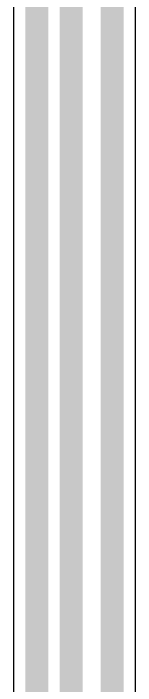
# Model space of a CAD drawing. Header units: millimetres. Extents: x -4.8 to 36.7, y -5.2 to 57.6.
# Drawn here: x 27.02 to 28.38, y 9.09 to 16.54 of the extents above; entities that cross this region are included whole.
import ezdxf

# ---------------------------------------------------------------- set-up
doc = ezdxf.new("R2010")
doc.units = ezdxf.units.MM
doc.layers.add('TopLayer', color=1, linetype='Continuous')

msp = doc.modelspace()

# ---------------------------------------------------------------- linework, layer by layer
at = {"layer": 'TopLayer'}
for p, q in [((27.0206, 22.5614), (27.0206, 1.0961)), ((28.3768, -1.1938), (28.3768, 20.1873))]:
    msp.add_line(p, q, dxfattribs=at)
at = {"layer": 'TopLayer', "const_width": 0.254}
for points in [[(27.6606, 0.7874), (27.6606, 23.6667)], [(27.2796, 0.9889), (27.2796, 22.6686)], [(28.1178, -1.1938), (28.1178, 20.2946)]]:
    msp.add_lwpolyline(points, dxfattribs=at)

doc.saveas('drawing.dxf')
